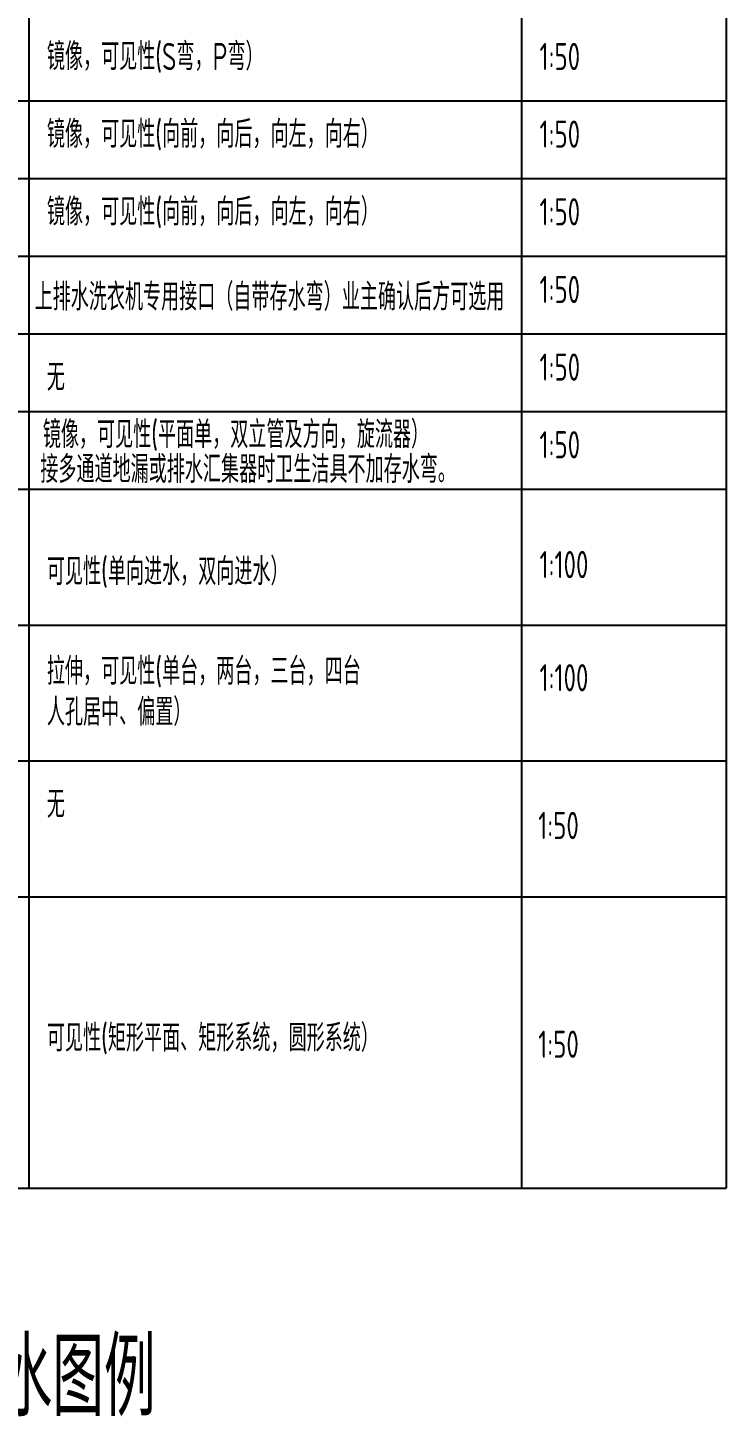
# Model space of a CAD drawing. Extents: x -84241 to 2571207, y -225492 to 1687411.
# Drawn here: x 80798 to 89794, y -18830 to -949 of the extents above; entities that cross this region are included whole.
import ezdxf

# ---------------------------------------------------------------- set-up
doc = ezdxf.new("R2010")
doc.units = 0
doc.header["$LTSCALE"] = 1000
doc.layers.get('0').update_dxf_attribs({"linetype": 'CONTINUOUS'})
doc.layers.add('W-NOTE', color=40, linetype='CONTINUOUS')
doc.layers.add('W-NOTE-NAME', color=40, linetype='CONTINUOUS')
doc.styles.add('TH-STYLE3', font='tssdeng.shx', dxfattribs={"width": 0.7, "bigfont": 'tssdchn.shx'})

msp = doc.modelspace()

# ---------------------------------------------------------------- linework, layer by layer
for p, q in [((80812.91, 17109.17), (80812.91, -15890.83)), ((87157.57, 17109.17), (87157.57, -15890.83)), ((89794.08, 17109.17), (89794.08, -15890.83)), ((73814.83, -1890.83), (89794.08, -1890.83)), ((73814.83, -2890.83), (89794.08, -2890.83)), ((73814.83, -3890.83), (89794.08, -3890.83)), ((73814.83, -4890.83), (89794.08, -4890.83)), ((73814.83, -5890.83), (89794.08, -5890.83)), ((73814.83, -6890.83), (89794.08, -6890.83)), ((73814.83, -8640.83), (89794.08, -8640.83)), ((73814.83, -10390.83), (89794.08, -10390.83)), ((73814.83, -12140.83), (89794.08, -12140.83)), ((71237.82, -15890.83), (89794.08, -15890.83))]:
    msp.add_line(p, q)

# ---------------------------------------------------------------- texts
at = {"layer": 'W-NOTE', "style": 'TH-STYLE3', "width": 0.7}
for s, p in [('镜像，可见性(S弯，P弯）', (81044.34, -1493.72)), ('1:50', (87389, -1493.72)), ('镜像，可见性(向前，向后，向左，向右）', (81044.34, -2493.72)), ('1:50', (87389, -2493.72)), ('镜像，可见性(向前，向后，向左，向右）', (81044.34, -3493.72)), ('1:50', (87389, -3493.72)), ('上排水洗衣机专用接口（自带存水弯）业主确认后方可选用', (80886.09, -4589.99)), ('1:50', (87389, -4493.72)), ('1:50', (87389, -5493.72)), ('无', (81044.34, -5623.34)), ('镜像，可见性(平面单，双立管及方向，旋流器）', (80991.9, -6361.97)), ('1:50', (87389, -6493.72)), ('接多通道地漏或排水汇集器时卫生洁具不加存水弯。', (80959.58, -6810.01)), ('1:100', (87389, -8037.01)), ('可见性(单向进水，双向进水）', (81044.34, -8125.81)), ('拉伸，可见性(单台，两台，三台，四台', (81044.34, -9408.78)), ('1:100', (87389, -9493.72)), ('人孔居中、偏置）', (81044.34, -9935.64)), ('无', (81044.34, -11123.34)), ('1:50', (87372.44, -11396.75)), ('可见性(矩形平面、矩形系统，圆形系统）', (81044.34, -14132.53)), ('1:50', (87372.44, -14213.78))]:
    msp.add_text(s, height=350, dxfattribs=at).set_placement(p)
at = {"layer": 'W-NOTE-NAME', "style": 'TH-STYLE3', "width": 0.7}
msp.add_text('雨水图例  ', height=1000, dxfattribs=at).set_placement((79784.37, -18828.32))

doc.saveas('drawing.dxf')
